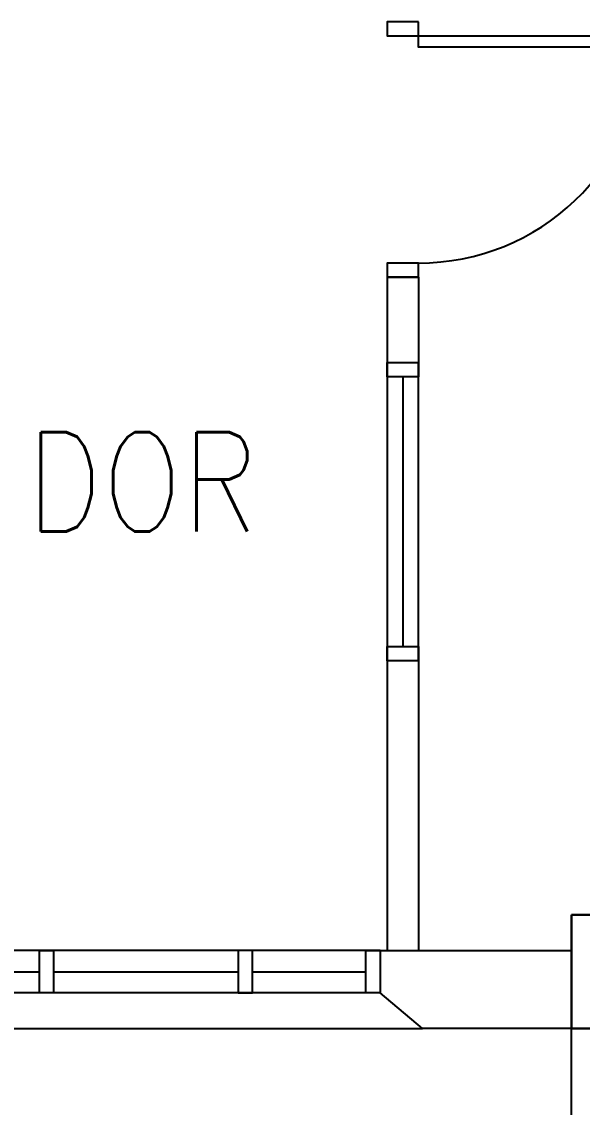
# Model space of a CAD drawing. Header units: inches. Extents: x -85907952 to 802144, y 988801 to 3125513.
# Drawn here: x 410210 to 412185, y 1029156 to 1032978 of the extents above; entities that cross this region are included whole.
import ezdxf
from ezdxf.enums import TextEntityAlignment as Align

# ---------------------------------------------------------------- set-up
doc = ezdxf.new("R2010")
doc.units = ezdxf.units.IN
doc.header["$MEASUREMENT"] = 0
doc.layers.add('COLUMN', color=8, linetype='Continuous', lineweight=30)
doc.layers.add('t3', color=8, linetype='Continuous', lineweight=25)
for name, color, linetype in [('DOOR', 2, 'Continuous'), ('partition', 8, 'Continuous'), ('WALL', 1, 'Continuous'), ('WIN', 9, 'Continuous')]:
    doc.layers.add(name, color=color, linetype=linetype)
doc.styles.add('LAILA', font='romans.shx', dxfattribs={"width": 0.85})

# ---------------------------------------------------------------- blocks, each defined once
blk = doc.blocks.new('dr16')
at = {"layer": 'DOOR', "color": 1}
blk.add_line((-2409712.2, -909070.8), (-2409602.2, -909070.8), dxfattribs=at)
for points in [[(-2409712.2, -909070.8), (-2409602.2, -909070.8), (-2409602.2, -909020.8), (-2409712.2, -909020.8)], [(-2410511.2, -909830.8), (-2409712.2, -909830.8), (-2409712.2, -909870.8), (-2410511.2, -909870.8)], [(-2409712.2, -909920.8), (-2409602.2, -909920.8), (-2409602.2, -909870.8), (-2409712.2, -909870.8)]]:
    blk.add_lwpolyline(points, close=True, dxfattribs=at)
at = {"layer": 'DOOR', "color": 9}
blk.add_arc((-2409712.2, -909870.8), 800, 90, 177.134, dxfattribs=at)

msp = doc.modelspace()

# ---------------------------------------------------------------- linework, layer by layer
at = {"layer": 'COLUMN'}
msp.add_lwpolyline([(412147.7, 1029833.4), (412447.7, 1029833.4), (412447.7, 1029433.4), (412147.7, 1029433.4)], close=True, dxfattribs=at)
at = {"layer": 'partition'}
for p, q in [((411497.7, 1032078.4), (411497.7, 1031778.4)), ((411607.7, 1032078.4), (411497.7, 1032078.4)), ((411607.7, 1032078.4), (411607.7, 1031778.4)), ((411497.7, 1030728.4), (411497.7, 1029708.4)), ((411607.7, 1030728.4), (411607.7, 1029708.4))]:
    msp.add_line(p, q, dxfattribs=at)
at = {"layer": 'WALL'}
for p, q in [((411472.7, 1029708.4), (412147.7, 1029708.4)), ((411472.7, 1029708.4), (411472.7, 1029558.4)), ((411622.7, 1029433.4), (411472.7, 1029558.4)), ((412147.7, 1029433.4), (411622.7, 1029433.4)), ((412147.7, 1029033.4), (412147.7, 1029433.4))]:
    msp.add_line(p, q, dxfattribs=at)
at = {"layer": 'WIN'}
for p, q in [((411497.7, 1031778.4), (411497.7, 1030728.4)), ((411607.7, 1030728.4), (411607.7, 1031778.4)), ((411552.7, 1031728.4), (411552.7, 1030778.4)), ((411472.7, 1029708.4), (409122.7, 1029708.4)), ((409622.7, 1029633.4), (410272.7, 1029633.4)), ((410322.7, 1029633.4), (410972.7, 1029633.4)), ((411022.7, 1029633.4), (411422.7, 1029633.4)), ((411472.7, 1029558.4), (409122.7, 1029558.4)), ((408972.7, 1029433.4), (411622.7, 1029433.4))]:
    msp.add_line(p, q, dxfattribs=at)
for points in [[(411607.7, 1031728.4), (411497.7, 1031728.4), (411497.7, 1031778.4), (411607.7, 1031778.4)], [(411607.7, 1030728.4), (411497.7, 1030728.4), (411497.7, 1030778.4), (411607.7, 1030778.4)], [(410322.7, 1029558.4), (410272.7, 1029558.4), (410272.7, 1029708.4), (410322.7, 1029708.4)], [(410972.7, 1029558.4), (411022.7, 1029558.4), (411022.7, 1029708.4), (410972.7, 1029708.4)], [(411472.7, 1029558.4), (411422.7, 1029558.4), (411422.7, 1029708.4), (411472.7, 1029708.4)]]:
    msp.add_lwpolyline(points, close=True, dxfattribs=at)

# ---------------------------------------------------------------- block references
at = {"layer": 'DOOR', "rotation": 180}
msp.add_blockref('dr16', (-1998104.5, 123057.6), dxfattribs=at)

# ---------------------------------------------------------------- texts
at = {"layer": 't3', "style": 'LAILA', "width": 0.85}
msp.add_text('KORIDOR', height=350, dxfattribs=at).set_placement((409308.7, 1031533.1), align=Align.TOP_LEFT)

doc.saveas('drawing.dxf')
